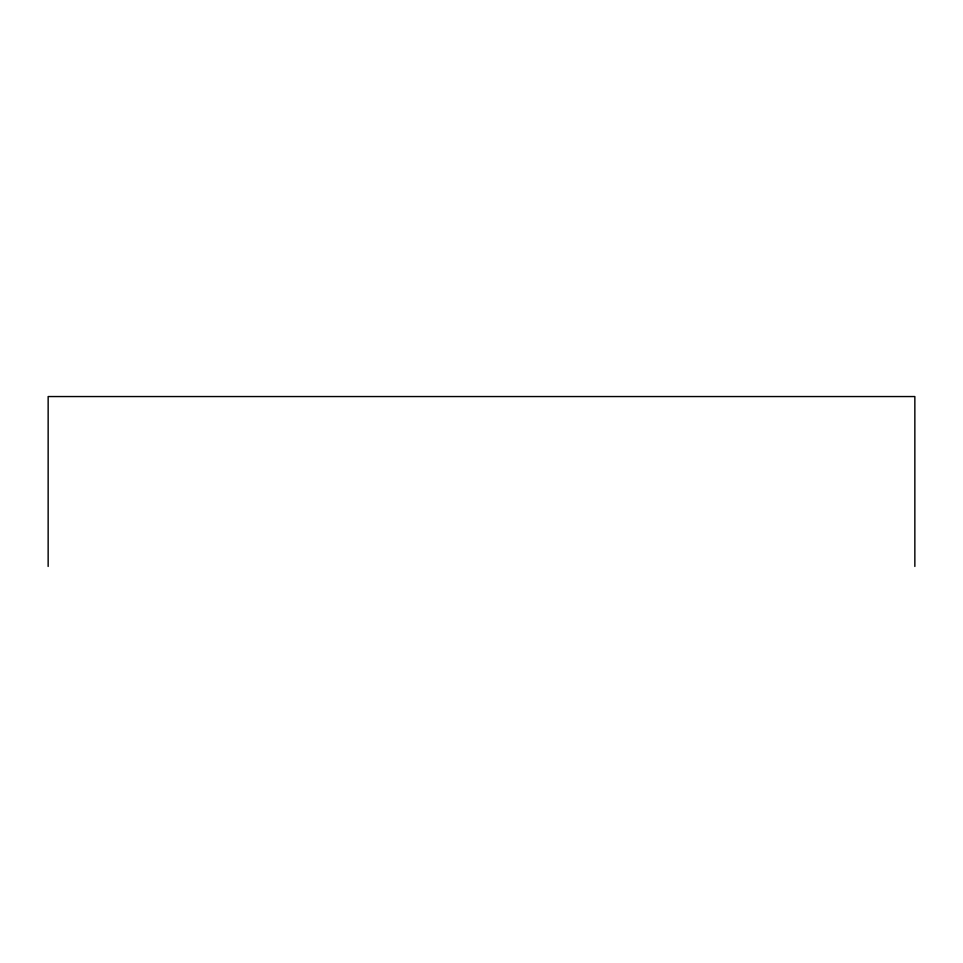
<?xml version="1.0" encoding="UTF-8"?>
<svg xmlns="http://www.w3.org/2000/svg" width="963" height="963" viewBox="0 0 963 963"><rect width="100%" height="100%" fill="white"/><g stroke="black" fill="none" stroke-linecap="round" stroke-linejoin="round"><path stroke-width="1.44" d="M914.85 566.449L914.85 396.551L48.15 396.551L48.15 566.449"/></g></svg>
